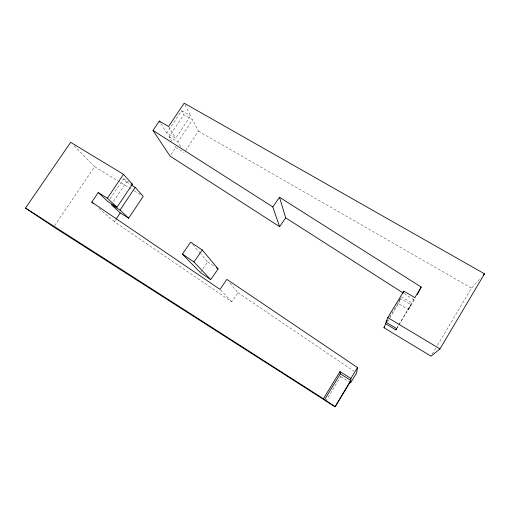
<?xml version="1.0" encoding="UTF-8"?>
<svg xmlns="http://www.w3.org/2000/svg" width="510" height="510" viewBox="0 0 510 510"><rect width="100%" height="100%" fill="white"/><g stroke="black" fill="none" stroke-linecap="round" stroke-linejoin="round"><path stroke-width="0.38" stroke-dasharray="2.55 1.91" d="M398.495 303.724L400.65 298.637L411.047 304.789L408.465 309.647L398.495 303.724L389.206 319.062M399.024 324.526L414.49 298.318M408.465 309.647L415.35 298.012M432.25 354.138L435.891 348.018M437.503 345.295L471.444 288.137L480.841 277.822M396.595 328.548L398.616 325.195M396.723 328.548L398.361 325.833M398.769 325.15L411.047 304.789M398.979 300.849L401.402 296.845L411.959 303.08M389.595 316.882L400.65 298.637M387.594 321.727L388.805 319.725M325.743 401.192L340.706 376.59L340.508 375.239M185.538 150.577L198.435 131.147L192.646 119.786L183.804 114.724L181.662 110.683L166.706 133.021L175.644 138.223L190.612 115.795L184.537 103.881M180.667 146.568L177.882 141.939L192.646 119.786M170.907 154.779L175.733 147.53L174.898 146.191M171.972 141.487L169.052 136.788L183.804 114.724M229.921 283.037L238.017 292.714L231.769 301.767L114.374 221.71L115.63 219.829M113.456 201.431L126.454 182.064L123.528 178.87L109.911 199.136M54.608 225.669L94.65 166.719L73.446 145.165M200.73 271.881L202.47 269.388M202.91 268.764L207.704 261.904L200.997 254.146M181.662 110.683L190.612 115.795M198.435 131.147L471.444 288.137M169.052 136.788L177.882 141.939M175.733 147.53L184.25 152.516M123.528 178.87L128.596 181.949M126.454 182.064L130.496 184.524M94.65 166.719L133.786 190.561M134.461 190.976L140.53 194.673M340.706 376.59L348.623 381.569M404.2 293.639L414.247 300.065M207.704 261.904L214.869 266.73M238.017 292.714L353.914 371.203M98.902 208.297L114.374 221.71M220.524 289.922L231.769 301.767M192.748 244.596L200.481 253.547M160.937 123.745L166.706 133.021M168.568 126.474L175.644 138.223"/><path stroke-width="0.76" d="M349.286 381.984L350.599 382.812L350.727 381.046L335.115 406.821L53.722 226.976L25.5 208.074L70.66 142.335L123.477 174.331L132.39 184.25L117.007 207.226L108.152 201.75L98.22 192.538L91.762 202.107L93.547 203.656M335.115 406.821L350.772 380.422L350.912 378.439L357.491 367.582L226.893 279.403L219.988 289.355L91.762 202.107M357.491 367.582L356.554 372.988L350.599 382.812M279.608 226.663L272.793 206.926L279.499 197.268L285.689 217.853L279.608 226.663L170.028 156.092L153.006 130.432L159.286 121.093L168.568 126.474L184.18 103.179L484.5 273.813L439.958 348.936L431.039 356.184L383.96 327.726L386.319 322.288M385.503 323.64L395.9 329.906L396.595 328.548L386.044 322.192L387.778 317.609L403.818 291.14L414.853 297.636L421.228 287.073L279.499 197.268M402.913 293.282L403.818 291.14M417.186 294.595L421.228 287.073M395.9 329.906L396.723 328.548M386.044 322.192L387.262 320.191M383.96 327.726L384.769 326.394M334.93 406.572L323.404 398.769L339.966 371.567L350.912 378.439M324.468 399.872L340.304 373.843L339.966 371.567M128.667 218.184L120.035 210.075L111.288 204.657L120.226 212.944L128.667 218.184L143.233 196.318L135.207 187.387L131.166 184.932M120.035 210.075L135.207 187.387M116.044 219.204L120.226 212.944M117.007 207.226L107.406 198.212L123.477 174.331M210.706 279.582L218.127 268.923L202.311 250.002L190.683 242.212L182.338 254.063L200.29 272.506L210.706 279.582L193.953 261.923L182.338 254.063M193.953 261.923L202.311 250.002M483.454 274.954L484.5 273.813M387.778 317.609L439.958 348.936M131.127 183.485L132.39 184.25M98.22 192.538L107.406 198.212M340.304 373.843L350.772 380.422M153.006 130.432L272.793 206.926M285.689 217.853L402.862 292.785M25.5 208.074L323.404 398.769M216.17 267.61L218.127 268.923M159.286 121.093L160.108 122.419"/></g></svg>
